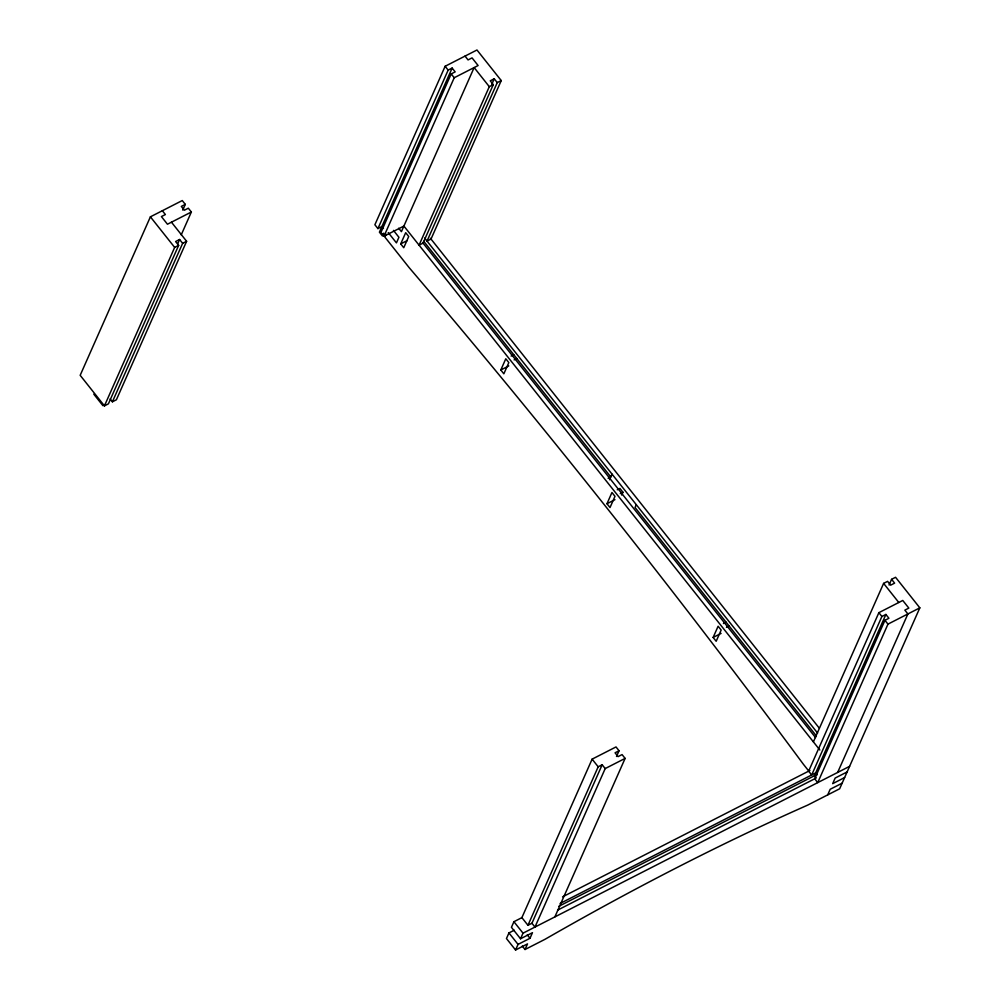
<?xml version="1.0" encoding="UTF-8"?>
<svg xmlns="http://www.w3.org/2000/svg" width="1000" height="1000" viewBox="0 0 1000 1000"><rect width="100%" height="100%" fill="white"/><g stroke="black" fill="none" stroke-linecap="round" stroke-linejoin="round"><path stroke-width="1.5" d="M182.763 210.087L185.3 204.375L182.262 200.55L150.4 216.825L80.175 375.312L104.438 405.887L108.413 403.85L178.65 245.362L175.613 241.537L179.6 239.5L182.638 243.325L112.4 401.812L110.125 398.95M104.438 405.887L174.662 247.4L178.65 245.362M181.238 234.862L191.363 212.013L188.325 208.188L184.35 210.225L181.312 206.412L185.3 204.375M177.7 243.787L179.6 239.5M171.45 222.188L186.612 241.287L116.388 399.787L112.4 401.812M501.25 80.562L497.262 82.6L427.025 241.088L431.012 239.062L501.25 80.562L476.975 50L445.125 66.275L374.888 224.762L377.925 228.588L381.9 226.55L383.425 228.463M377.925 228.588L448.15 70.1L452.137 68.062L455.175 71.888L451.188 73.913L380.95 232.413L383.988 236.225L403.9 226.062L819.825 749.987M452.137 68.062L379.412 232.162L382.45 235.987L383.688 233.175M383.988 236.225L454.225 77.737L478.113 65.537L472.05 57.888L468.062 59.925L465.037 56.1M386.1 234.225L384.85 237.037L409.125 267.6A5453.525 2717.462 62.9 0 1 803.438 764.325L809.262 771.65M400.712 243.9L405.688 232.688L408.725 236.5L403.75 247.725L400.712 243.9L407.35 240.512M493.288 84.637L489.3 86.675L419.062 245.162L423.05 243.125L493.288 84.637L490.25 80.812L494.225 78.775L497.262 82.6M491.7 84.488L494.225 78.775M500.812 369.988L505.788 358.775L508.825 362.587L503.85 373.812L500.812 369.988L508.775 365.925M609.538 479.738L612.025 474.125M606.975 503.725L611.95 492.5L614.987 496.325L610.013 507.55L606.975 503.725L614.938 499.65M621.7 495.062L622.95 492.25L619.913 488.438L617.263 489.787M636.287 504.688L635.05 507.5L816.35 735.888M514.263 930.212L508.95 932.925L506.463 938.538L515.562 950L527.513 943.9L525.025 949.513L522.288 946.062M522.263 917.45L513.925 921.712L511.438 927.312L520.538 938.775L532.475 932.675L530 938.288L518.05 944.388L515.562 950M616.512 756.475L619.05 750.763L616.013 746.938L592.112 759.15L521.888 917.638L527.95 925.275L531.938 923.25L602.163 764.75L605.2 768.575L534.963 927.062L531.938 923.25M520.538 938.775L523.025 933.175L849.6 766.338M527.95 925.275L598.188 766.787L602.163 764.75M554.875 916.888L625.112 758.4L622.075 754.587L618.1 756.612L615.062 752.8L619.05 750.763M713.138 637.45L718.112 626.237L721.15 630.05L716.175 641.275L713.138 637.45L721.1 633.387M813.388 741.875L883.612 583.387L887.6 581.35L890.638 585.175L894.613 583.138L891.587 579.325L895.562 577.288L919.825 607.85L839.65 788.787L807.788 805.062A1409.487 457.85 -38.4 0 0 544.938 939.338L525.025 949.513M889.05 585.025L891.587 579.325M837.65 772.45L907.887 613.95L904.85 610.138L908.838 608.1L902.763 600.462L878.875 612.663L808.637 771.15L811.675 774.975L881.9 616.487L885.888 614.45L888.913 618.275L884.938 620.312L814.7 778.8L817.738 782.613L887.975 624.125L919.825 607.85M558.862 906.287L814.412 775.75L885.888 614.45M827.7 794.887L830.188 789.275L842.138 783.175M191.363 212.013L167.463 224.225L161.4 216.575L165.387 214.55L162.35 210.725M182.638 243.325L186.612 241.287M105.55 404.288L102.9 405.637L93.8 394.175M511.1 356.062L513.75 354.7M514.125 359.875L516.788 358.525M608.125 478.288L610.788 476.925L423.725 241.3M620.288 493.612L622.95 492.25M723.425 623.525L726.075 622.163M726.45 627.337L729.112 625.988M605.2 768.575L625.112 758.4M562.562 896.862L809.925 770.5M560.112 903.487L815.65 772.938L817.163 774.85M557.587 910.138L815.913 778.175M847.113 771.95L835.163 778.05L832.675 783.662L844.625 777.562M489.3 86.675L474.137 67.562L401.413 231.663L398.688 228.225M883.612 583.387L898.787 602.487M445.125 66.275L448.15 70.1M451.188 73.913L454.225 77.737M878.875 612.663L881.9 616.487M884.938 620.312L887.975 624.125M430.387 238.275L819.163 728.012M424.613 238.038L817.6 733.075M422.562 242.525L815.55 737.562M393.462 230.4L398.925 237.275L396.438 242.887L388.25 232.575M814.412 775.75L815.925 777.663M592.112 759.15L598.188 766.787M150.4 216.825L174.662 247.4M527.263 934.85L530 938.288M513.925 921.712L523.025 933.175M508.95 932.925L518.05 944.388"/></g></svg>
